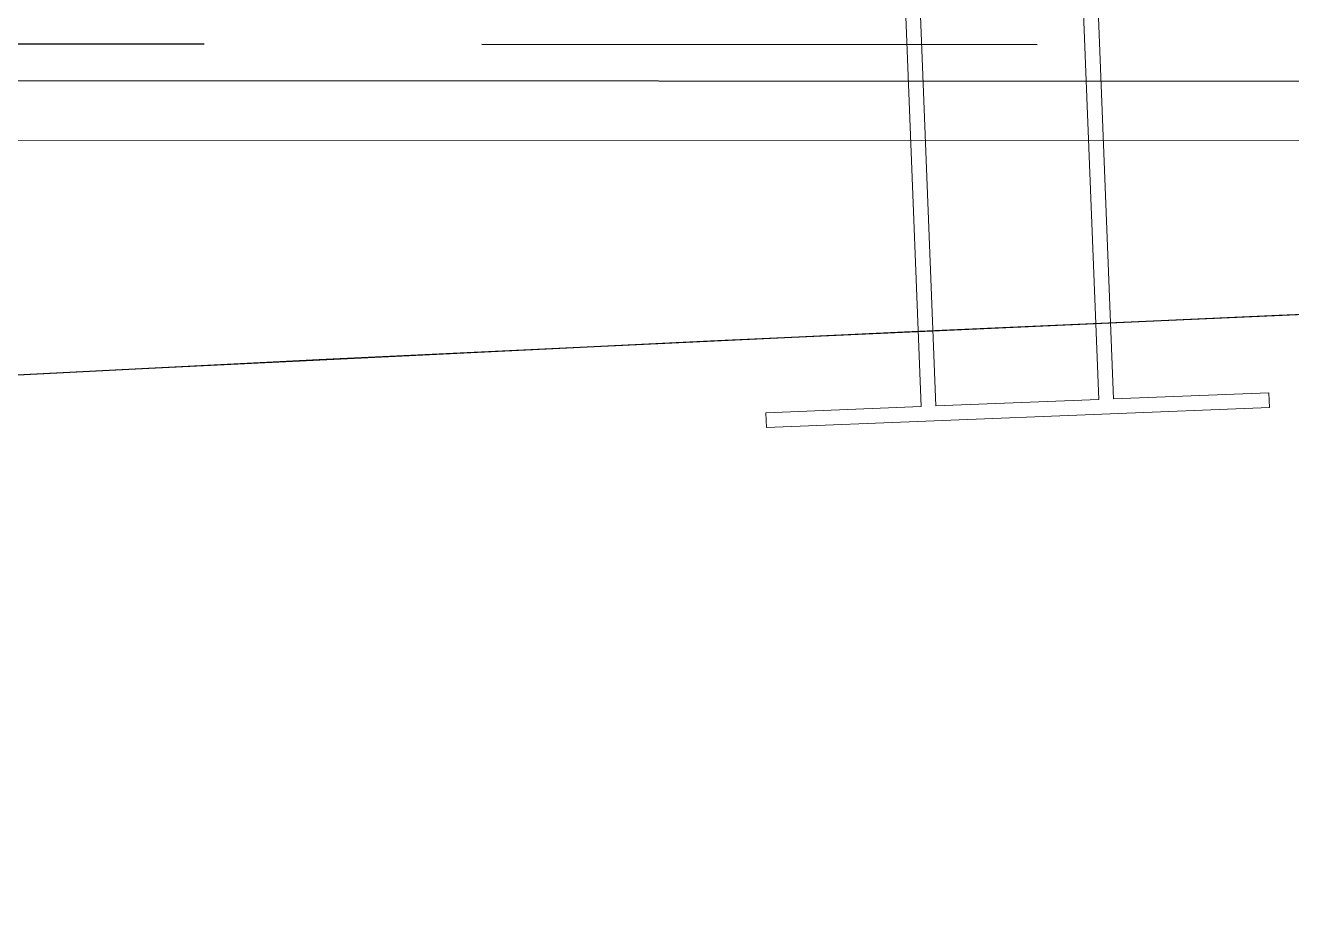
# Model space of a CAD drawing. Header units: millimetres. Extents: x 62878 to 70819, y -67946 to -61850.
# Drawn here: x 65495.84 to 65538.59, y -61911.43 to -61881.62 of the extents above; entities that cross this region are included whole.
import ezdxf

# ---------------------------------------------------------------- set-up
doc = ezdxf.new("R2010")
doc.units = ezdxf.units.MM
doc.linetypes.add('HIDDEN', pattern=[0.375, 0.25, -0.125])
doc.layers.add('alan hesabı1', color=7, linetype='Continuous', plot=False)
for name, color, linetype, lineweight in [('BA DÖŞ.-yeni', 11, 'Continuous', 30), ('Dog_dos_yeni', 63, 'Continuous', 5), ('DOGRAMA', 171, 'Continuous', 0), ('DUV.ALÇ.-yeni', 20, 'Continuous', 25), ('GOR-2', 152, 'Continuous', 20)]:
    doc.layers.add(name, color=color, linetype=linetype, lineweight=lineweight)

msp = doc.modelspace()

# ---------------------------------------------------------------- linework, layer by layer
msp.add_lwpolyline([(68896.02066502631, -63031.43519410248), (69030.25944186504, -63071.18378898385), (69185.2789618937, -62547.65255934227), (68892.99857577804, -62461.10726346668, 1.044367817173394), (68063.1984222013, -62298.72991434322, 0.2043746373996395), (63106.96025407397, -62494.78258919505, 0.3539527355379972), (62932.93996584662, -62997.825353625), (63753.18486962488, -65779.59786478638), (64154.95366467919, -67142.15251756221), (65336.72250243354, -66792.62198400985), (65336.69978150922, -66829.11190277508), (65270.53542169294, -66829.0707046726, 0.6267890062731037), (65270.19918370779, -67369.07059999109), (65531.84452784718, -67369.23351688065, 0.9262424964682344), (66130.08755876668, -67369.60602071379), (66391.73290290477, -67369.76893760463, 0.6267427171847498), (66392.06914089088, -66829.76904228561), (66326.14716633759, -66829.72799510749), (66326.16988726193, -66793.2380763422), (67506.155742504, -67144.12829054108), (68467.02457055586, -63899.0863823687), (68625.20366853199, -63946.03714330423), (68896.02440533682, -63031.42256234252)], format="xyb")
at = {"layer": 'alan hesabı1', "linetype": 'ByBlock'}
msp.add_lwpolyline([(64587.94459019032, -62561.57371426318), (64661.74109642011, -62920.70834553785), (64964.99834778903, -62879.57641963963), (64966.67838696864, -62891.96300384813), (65228.68420587114, -62856.42616547293), (65387.23248374033, -62834.92166397399), (65436.53252409239, -62828.23491337731), (65824.65134920453, -62828.4765808115), (65825.23963331265, -61883.68934396582), (65434.28376306166, -61883.45977577388), (65434.20726553968, -62013.73558495725), (65330.5694163978, -62022.73521880354), (65311.39068893244, -61892.52760157421), (64527.55626405394, -62007.98126805366)], dxfattribs=at)
at = {"layer": 'BA DÖŞ.-yeni', "linetype": 'HIDDEN', "ltscale": 150}
msp.add_arc((65815.0392658321, -68607.15258971277), 6697.93692342701, 70.74616030420842, 109.2968468472022, dxfattribs=at)
at = {"layer": 'Dog_dos_yeni'}
for points in [[(65520.85950243125, -61895.19382827137), (65537.84624745938, -61894.52264025684), (65537.8265066354, -61894.02303010898), (65532.58060008265, -61894.2303087605), (65531.41589146916, -61864.7533100353), (65530.91628132128, -61864.77305085925), (65532.08098993473, -61894.25004958443), (65526.585278308, -61894.46719864798), (65525.42056969453, -61864.9901999228), (65524.92095954665, -61865.00994074676), (65526.08566816011, -61894.48693947196), (65520.83976160731, -61894.69421812349), (65520.85950243125, -61895.19382827137)], [(65520.85950243125, -61895.19382827154), (65537.84624745938, -61894.52264025704), (65537.8265066354, -61894.02303010917), (65532.58060008265, -61894.2303087607), (65531.41589146916, -61864.75331003549), (65530.91628132127, -61864.77305085944), (65532.08098993473, -61894.25004958465), (65526.58527830802, -61894.46719864818), (65525.42056969452, -61864.99019992298), (65524.92095954666, -61865.00994074694), (65526.08566816012, -61894.48693947215), (65520.83976160733, -61894.69421812368), (65520.85950243125, -61895.19382827154)]]:
    msp.add_lwpolyline(points, close=True, dxfattribs=at)
at = {"layer": 'DOGRAMA', "lineweight": -2}
msp.add_lwpolyline([(68355.72808668052, -61957.86010398282, 0.2737364000647933), (68066.90955003549, -62277.7212358757, 0.2092949010110247), (68023.71017518625, -62283.85188166666, 0.1983676314706158), (63201.05260393125, -62451.10786955556)], format="xyb", dxfattribs=at)
at = {"layer": 'DUV.ALÇ.-yeni', "linetype": 'HIDDEN', "ltscale": 75}
msp.add_line((65426.87963455705, -61882.20542787485), (66240.40953284613, -61882.68313035241), dxfattribs=at)
at = {"layer": 'GOR-2', "ltscale": 75}
msp.add_line((65434.28258867683, -61885.4597754291), (66229.66913433585, -61885.92682418079), dxfattribs=at)

doc.saveas('drawing.dxf')
